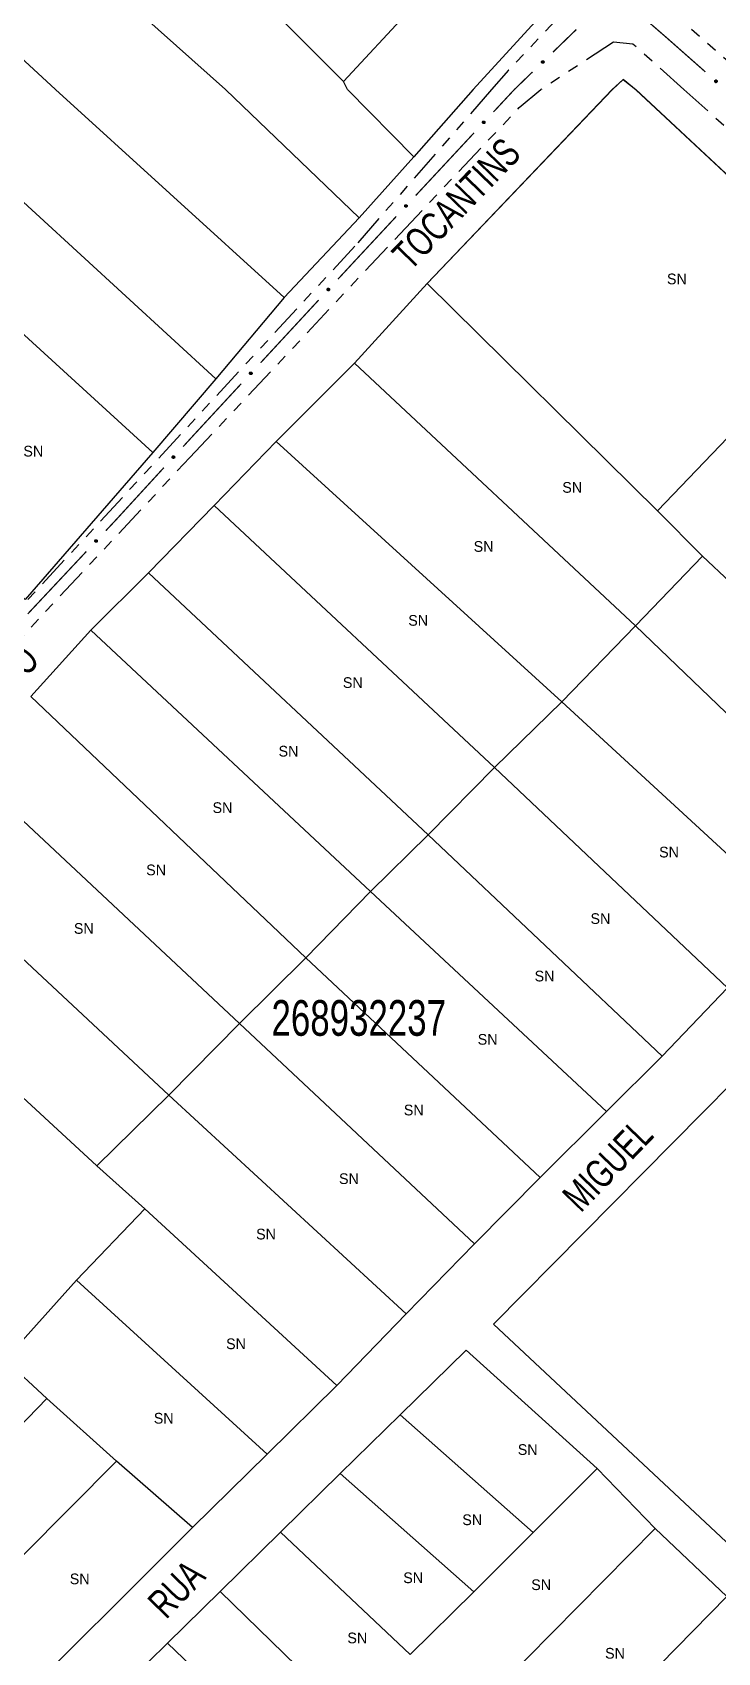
# Model space of a CAD drawing. Extents: x 207981 to 210201, y 4876477 to 4878908.
# Drawn here: x 208830 to 208926.1, y 4877688.4 to 4877915.5 of the extents above; entities that cross this region are included whole.
import ezdxf
from ezdxf.enums import TextEntityAlignment as Align

# ---------------------------------------------------------------- set-up
doc = ezdxf.new("R2010")
doc.units = 0
doc.header["$LTSCALE"] = 1.5
doc.header["$MEASUREMENT"] = 0
doc.linetypes.add('TRACO_25', pattern=[8, 3, -1, 1, -1, 1, -1])
for name, color, linetype in [('CD_MALHA_LOTES', 7, 'CONTINUOUS'), ('CD_TXT_QUADRA', 255, 'CONTINUOUS'), ('RU-QUADRA', 210, 'CONTINUOUS'), ('SV-EIXO-RUA-N-PAV', 6, 'CONTINUOUS'), ('SV-RUA-NAO-PAV', 7, 'CONTINUOUS'), ('SV-TXT-RUA-N-PAV', 7, 'CONTINUOUS'), ('Th_NmrPort', 1, 'CONTINUOUS')]:
    doc.layers.add(name, color=color, linetype=linetype)
doc.styles.add('ARIAL', font='ARIAL.SHX')

msp = doc.modelspace()

# ---------------------------------------------------------------- linework, layer by layer
at = {"layer": 'CD_MALHA_LOTES', "linetype": 'Continuous', "flags": 128}
for points in [[(208873.638364, 4877908.619722), (208842.60397, 4877939.654116)], [(208875.82, 4877889.52), (208857.09, 4877907.489778), (208831.34373, 4877930.499971)], [(208865.33, 4877878.35), (208833.250006, 4877907.490405), (208819.123832, 4877920.565659)], [(208902.027441, 4877918.655974), (208891.83296, 4877907.488865)], [(208873.638364, 4877908.619722), (208882.823831, 4877918.518623)], [(208855.74, 4877866.95), (208811.510002, 4877907.490976), (208807.989452, 4877911.513833)], [(208883.47, 4877898.06), (208874.180004, 4877907.489329), (208873.638364, 4877908.619722)], [(208891.83296, 4877907.488865), (208883.47, 4877898.06)], [(208885.34, 4877880.3), (208911.310991, 4877907.488354), (208912.83465, 4877908.893634), (208914.613866, 4877907.488267), (208946.13, 4877878.12)], [(208883.47, 4877898.06), (208875.82, 4877889.52)], [(208875.82, 4877889.52), (208865.33, 4877878.35)], [(208875.15, 4877869.13), (208885.34, 4877880.3)], [(208917.65, 4877848.44), (208885.34, 4877880.3)], [(208865.33, 4877878.35), (208855.74, 4877866.95)], [(208917.65, 4877848.44), (208946.13, 4877878.12)], [(208825.08, 4877876.55), (208846.89, 4877856.61)], [(208864.21, 4877858.18), (208875.15, 4877869.13)], [(208914.58, 4877832.32), (208875.15, 4877869.13)], [(208855.74, 4877866.95), (208846.89, 4877856.61)], [(208855.51, 4877849.19), (208864.21, 4877858.18)], [(208904.23, 4877821.68), (208864.21, 4877858.18)], [(208846.89, 4877856.61), (208828.98, 4877836)], [(208846.29, 4877839.74), (208855.51, 4877849.19)], [(208894.79, 4877812.46), (208855.51, 4877849.19)], [(208923.95, 4877842.07), (208917.65, 4877848.44)], [(208914.58, 4877832.32), (208923.95, 4877842.07)], [(208927.84, 4877838.47), (208923.95, 4877842.07)], [(208838.2, 4877831.72), (208846.29, 4877839.74)], [(208885.49, 4877803.02), (208846.29, 4877839.74)], [(208904.23, 4877821.68), (208914.58, 4877832.32)], [(208946.81, 4877801.37), (208914.58, 4877832.32)], [(208829.8, 4877822.43), (208838.2, 4877831.72)], [(208877.4, 4877795.07), (208838.2, 4877831.72)], [(208868.33, 4877785.78), (208829.8, 4877822.43)], [(208894.79, 4877812.46), (208904.23, 4877821.68)], [(208937.06, 4877791.47), (208904.23, 4877821.68)], [(208859.03, 4877776.56), (208820.51, 4877812.61)], [(208885.49, 4877803.02), (208894.79, 4877812.46)], [(208927.47, 4877781.58), (208894.79, 4877812.46)], [(208877.4, 4877795.07), (208885.49, 4877803.02)], [(208918.32, 4877771.98), (208885.49, 4877803.02)], [(208849.14, 4877766.51), (208810.76, 4877802.34)], [(208868.33, 4877785.78), (208877.4, 4877795.07)], [(208910.53, 4877764.26), (208877.4, 4877795.07)], [(208839.02, 4877756.62), (208801.09, 4877791.62)], [(208859.03, 4877776.56), (208868.33, 4877785.78)], [(208901.23, 4877754.97), (208868.33, 4877785.78)], [(208927.47, 4877781.58), (208918.32, 4877771.98)], [(208849.14, 4877766.51), (208859.03, 4877776.56)], [(208892.02, 4877745.68), (208859.03, 4877776.56)], [(208932.4, 4877772.56), (208894.67, 4877734.41)], [(208918.32, 4877771.98), (208910.53, 4877764.26)], [(208839.02, 4877756.62), (208849.14, 4877766.51)], [(208882.42, 4877735.86), (208849.14, 4877766.51)], [(208910.53, 4877764.26), (208901.23, 4877754.97)], [(208845.77, 4877750.62), (208839.02, 4877756.62)], [(208901.23, 4877754.97), (208892.02, 4877745.68)], [(208836.17, 4877740.58), (208845.77, 4877750.62)], [(208872.68, 4877725.81), (208845.77, 4877750.62)], [(208892.02, 4877745.68), (208882.42, 4877735.86)], [(208826.2, 4877729.41), (208836.17, 4877740.58)], [(208862.93, 4877716.22), (208836.17, 4877740.58)], [(208882.42, 4877735.86), (208872.68, 4877725.81)], [(208894.67, 4877734.41), (208970.02, 4877663.98)], [(208881.594473, 4877721.732102), (208890.82, 4877730.78)], [(208890.82, 4877730.78), (208909.21, 4877714.21)], [(208832.05, 4877724.01), (208826.2, 4877729.41)], [(208872.68, 4877725.81), (208862.93, 4877716.22)], [(208806.27, 4877697.4), (208832.05, 4877724.01)], [(208841.79, 4877715.24), (208832.05, 4877724.01)], [(208873.181356, 4877713.480973), (208881.594473, 4877721.732102)], [(208900.23, 4877705.24), (208881.594473, 4877721.732102)], [(208815.56, 4877688.86), (208841.79, 4877715.24)], [(208852.44, 4877705.95), (208841.79, 4877715.24)], [(208862.93, 4877716.22), (208852.44, 4877705.95)], [(208909.21, 4877714.21), (208900.23, 4877705.24)], [(208909.21, 4877714.21), (208917.33, 4877705.77)], [(208864.790585, 4877705.251759), (208873.181356, 4877713.480973)], [(208891.89, 4877696.9), (208873.181356, 4877713.480973)], [(208852.44, 4877705.95), (208825.6, 4877679.11)], [(208856.31983, 4877696.9441), (208864.790585, 4877705.251759)], [(208882.97, 4877688.14), (208864.790585, 4877705.251759)], [(208888.53, 4877676.65), (208917.33, 4877705.77)], [(208891.89, 4877696.9), (208900.23, 4877705.24)], [(208917.33, 4877705.77), (208927.37, 4877696.26)], [(208848.929373, 4877689.69594), (208856.31983, 4877696.9441)], [(208874.26, 4877679.53), (208856.31983, 4877696.9441)], [(208882.97, 4877688.14), (208891.89, 4877696.9)], [(208899.11, 4877667.4), (208927.37, 4877696.26)], [(208840.941176, 4877681.861549), (208848.929373, 4877689.69594)], [(208866.99, 4877672.43), (208848.929373, 4877689.69594)]]:
    msp.add_lwpolyline(points, dxfattribs=at)
at = {"layer": 'RU-QUADRA', "linetype": 'Continuous', "flags": 128}
for points in [[(208803.035965, 4877907.486837), (208807.989452, 4877911.513833), (208819.123832, 4877920.565659), (208831.34373, 4877930.499971), (208842.60397, 4877939.654116), (208851.967796, 4877947.145176), (208862.153916, 4877956.376843), (208902.027441, 4877918.655974), (208891.83296, 4877907.488865), (208883.47, 4877898.06), (208875.82, 4877889.52), (208865.33, 4877878.35), (208855.74, 4877866.95), (208846.89, 4877856.61), (208828.98, 4877836), (208806.64, 4877855.86), (208773.66, 4877885.24), (208796.9, 4877902.63)], [(208932.4, 4877772.56), (209006.99, 4877701.6), (208970.02, 4877663.98), (208894.67, 4877734.41)], [(208908.14, 4877602.96), (208899.05, 4877611.51), (208890.18, 4877619.95), (208879.55, 4877629.73), (208870.57, 4877638.28), (208860.53, 4877647.95), (208851.28, 4877656.93), (208833.17, 4877674.24), (208840.941176, 4877681.861549), (208848.929373, 4877689.69594), (208856.31983, 4877696.9441), (208864.790585, 4877705.251759), (208873.181356, 4877713.480973), (208881.594473, 4877721.732102), (208890.82, 4877730.78), (208909.21, 4877714.21), (208917.33, 4877705.77), (208927.37, 4877696.26), (208936.99, 4877687.07), (208947.36, 4877677.88), (208956.55, 4877669.11), (208965.95, 4877660.67), (208937.74, 4877632.08)]]:
    msp.add_lwpolyline(points, close=True, dxfattribs=at)
for points in [[(208946.13, 4877878.12), (208914.65, 4877907.43), (208912.83465, 4877908.893634), (208911.341981, 4877907.488353), (208885.34, 4877880.3), (208875.15, 4877869.13), (208864.21, 4877858.18), (208855.51, 4877849.19), (208846.29, 4877839.74), (208838.2, 4877831.72), (208829.8, 4877822.43)], [(208825.6, 4877679.11), (208852.44, 4877705.95), (208862.93, 4877716.22), (208872.68, 4877725.81), (208882.42, 4877735.86), (208892.02, 4877745.68), (208901.23, 4877754.97), (208910.53, 4877764.26), (208918.32, 4877771.98), (208927.47, 4877781.58)]]:
    msp.add_lwpolyline(points, dxfattribs=at)
at = {"layer": 'SV-EIXO-RUA-N-PAV', "const_width": 0.18}
for points in [[(208915.332023, 4877917.89639), (208918.357475, 4877915.279782)], [(208906.274386, 4877915.916864), (208903.010351, 4877912.756487)], [(208918.357475, 4877915.279782), (208918.784704, 4877914.910287)], [(208918.784704, 4877914.910287), (208924.36022, 4877909.991431)], [(208900.136661, 4877909.974058), (208897.981394, 4877907.887237)], [(208894.662169, 4877904.364329), (208897.387501, 4877907.292224)], [(208897.387501, 4877907.292224), (208897.575854, 4877907.494577)], [(208897.981394, 4877907.887237), (208897.575854, 4877907.494577)], [(208883.760843, 4877892.65275), (208891.936838, 4877901.436434)], [(208874.997234, 4877883.237776), (208881.035511, 4877889.724855)], [(208872.865909, 4877880.935237), (208874.903796, 4877883.136832)], [(208874.903796, 4877883.136832), (208874.997234, 4877883.237776)], [(208861.997182, 4877869.193399), (208870.148727, 4877877.999777)], [(208852.690081, 4877859.138636), (208859.28, 4877866.257939)], [(208851.136664, 4877857.443999), (208852.488113, 4877858.918307)], [(208852.488113, 4877858.918307), (208852.690081, 4877859.138636)], [(208841.814572, 4877847.274444), (208848.433765, 4877854.495382)], [(208840.306135, 4877845.667094), (208841.674764, 4877847.125468)], [(208841.674764, 4877847.125468), (208841.814572, 4877847.274444)], [(208829.357108, 4877834.000098), (208837.568879, 4877842.750345)]]:
    msp.add_lwpolyline(points, dxfattribs=at)
at = {"layer": 'SV-EIXO-RUA-N-PAV'}
for points in [[(208901.753302, 4877911.386133), (208901.753206, 4877911.337225), (208901.743122, 4877911.29521), (208901.724626, 4877911.262589), (208901.700765, 4877911.238024), (208901.673523, 4877911.215642), (208901.641079, 4877911.199136), (208901.601012, 4877911.188793), (208901.55195, 4877911.188545), (208901.509589, 4877911.201703), (208901.476636, 4877911.218126), (208901.449589, 4877911.241532), (208901.428289, 4877911.26836), (208901.412259, 4877911.302628), (208901.402173, 4877911.343335), (208901.403118, 4877911.392675), (208901.413286, 4877911.433797), (208901.432005, 4877911.46488), (208901.455708, 4877911.491923), (208901.483794, 4877911.51444), (208901.515735, 4877911.530459), (208901.556738, 4877911.540539), (208901.605424, 4877911.538962), (208901.646554, 4877911.529288), (208901.677893, 4877911.511011), (208901.703991, 4877911.487075), (208901.726772, 4877911.460025), (208901.744722, 4877911.428103), (208901.753302, 4877911.386133)], [(208925.825073, 4877908.845898), (208925.873837, 4877908.849644), (208925.916514, 4877908.842891), (208925.950488, 4877908.827014), (208925.976851, 4877908.805156), (208926.001303, 4877908.779757), (208926.020307, 4877908.74871), (208926.033765, 4877908.709579), (208926.037866, 4877908.660687), (208926.028075, 4877908.617424), (208926.014292, 4877908.583283), (208925.993082, 4877908.554481), (208925.96801, 4877908.53114), (208925.935107, 4877908.512467), (208925.895318, 4877908.499216), (208925.846056, 4877908.496282), (208925.804263, 4877908.503189), (208925.771805, 4877908.519409), (208925.742984, 4877908.540915), (208925.718331, 4877908.567145), (208925.699853, 4877908.597729), (208925.686583, 4877908.637814), (208925.684331, 4877908.686474), (208925.690744, 4877908.728237), (208925.706504, 4877908.760914), (208925.728316, 4877908.788811), (208925.753493, 4877908.813646), (208925.783907, 4877908.834048), (208925.825073, 4877908.845898)], [(208893.121033, 4877902.870213), (208893.118589, 4877902.91906), (208893.126478, 4877902.961542), (208893.143255, 4877902.99508), (208893.165809, 4877903.020851), (208893.191851, 4877903.044617), (208893.223394, 4877903.062785), (208893.26287, 4877903.075195), (208893.311854, 4877903.07799), (208893.354841, 4877903.067049), (208893.388601, 4877903.05236), (208893.416828, 4877903.03039), (208893.439491, 4877903.004704), (208893.45728, 4877902.971314), (208893.469466, 4877902.931187), (208893.471085, 4877902.881864), (208893.463065, 4877902.840269), (208893.445986, 4877902.808256), (208893.423719, 4877902.780019), (208893.39684, 4877902.756074), (208893.365774, 4877902.738418), (208893.32535, 4877902.726222), (208893.276647, 4877902.725269), (208893.23507, 4877902.732794), (208893.202825, 4877902.749419), (208893.175519, 4877902.771967), (208893.151364, 4877902.797798), (208893.131781, 4877902.828746), (208893.121033, 4877902.870213)], [(208882.219707, 4877891.158634), (208882.217263, 4877891.207481), (208882.225152, 4877891.249962), (208882.241929, 4877891.283501), (208882.264482, 4877891.309271), (208882.290525, 4877891.333038), (208882.322068, 4877891.351206), (208882.361544, 4877891.363616), (208882.410527, 4877891.366411), (208882.453515, 4877891.35547), (208882.487275, 4877891.340781), (208882.515501, 4877891.318811), (208882.538165, 4877891.293125), (208882.555954, 4877891.259735), (208882.56814, 4877891.219608), (208882.569758, 4877891.170285), (208882.561739, 4877891.12869), (208882.544659, 4877891.096677), (208882.522392, 4877891.06844), (208882.495514, 4877891.044495), (208882.464448, 4877891.026839), (208882.424023, 4877891.014643), (208882.375321, 4877891.01369), (208882.333744, 4877891.021215), (208882.301499, 4877891.03784), (208882.274193, 4877891.060388), (208882.250038, 4877891.086219), (208882.230455, 4877891.117166), (208882.219707, 4877891.158634)], [(208871.328933, 4877879.436842), (208871.326353, 4877879.485683), (208871.334123, 4877879.528186), (208871.350807, 4877879.561771), (208871.373289, 4877879.587604), (208871.399266, 4877879.611442), (208871.430758, 4877879.629698), (208871.470199, 4877879.642218), (208871.519175, 4877879.645149), (208871.562192, 4877879.634328), (208871.595993, 4877879.619733), (208871.624281, 4877879.597841), (208871.647016, 4877879.572218), (208871.664897, 4877879.538878), (208871.677194, 4877879.498785), (208871.67895, 4877879.449467), (208871.671047, 4877879.40785), (208871.654056, 4877879.375789), (208871.631868, 4877879.34749), (208871.605056, 4877879.323471), (208871.574039, 4877879.305729), (208871.533648, 4877879.29342), (208871.484949, 4877879.292332), (208871.443351, 4877879.299741), (208871.41106, 4877879.316277), (208871.383691, 4877879.338749), (208871.359465, 4877879.364512), (208871.339796, 4877879.395405), (208871.328933, 4877879.436842)], [(208860.460205, 4877867.695004), (208860.457626, 4877867.743844), (208860.465396, 4877867.786348), (208860.48208, 4877867.819932), (208860.504562, 4877867.845766), (208860.530539, 4877867.869604), (208860.562031, 4877867.88786), (208860.601472, 4877867.90038), (208860.650448, 4877867.903311), (208860.693465, 4877867.89249), (208860.727266, 4877867.877894), (208860.755553, 4877867.856003), (208860.778288, 4877867.83038), (208860.79617, 4877867.79704), (208860.808467, 4877867.756946), (208860.810223, 4877867.707628), (208860.802319, 4877867.666011), (208860.785329, 4877867.633951), (208860.76314, 4877867.605652), (208860.736329, 4877867.581632), (208860.705312, 4877867.56389), (208860.664921, 4877867.551582), (208860.616221, 4877867.550494), (208860.574624, 4877867.557903), (208860.542333, 4877867.574438), (208860.514964, 4877867.59691), (208860.490738, 4877867.622674), (208860.471068, 4877867.653567), (208860.460205, 4877867.695004)], [(208849.60698, 4877855.93816), (208849.604163, 4877855.986987), (208849.611727, 4877856.029528), (208849.628248, 4877856.063193), (208849.650604, 4877856.089135), (208849.676464, 4877856.113099), (208849.707868, 4877856.131508), (208849.747248, 4877856.144219), (208849.796208, 4877856.147388), (208849.839278, 4877856.136776), (208849.873149, 4877856.122345), (208849.901543, 4877856.100591), (208849.924402, 4877856.075078), (208849.942445, 4877856.041826), (208849.954937, 4877856.001792), (208849.956932, 4877855.952483), (208849.94923, 4877855.910829), (208849.932396, 4877855.878686), (208849.910345, 4877855.850279), (208849.88365, 4877855.82613), (208849.85272, 4877855.808238), (208849.812389, 4877855.795733), (208849.763695, 4877855.794409), (208849.722062, 4877855.801616), (208849.689691, 4877855.817995), (208849.662214, 4877855.840333), (208849.637863, 4877855.865979), (208849.618044, 4877855.896776), (208849.60698, 4877855.93816)], [(208838.758915, 4877844.179279), (208838.756671, 4877844.228136), (208838.764732, 4877844.270585), (208838.781647, 4877844.304054), (208838.804305, 4877844.329733), (208838.830445, 4877844.353393), (208838.862061, 4877844.371432), (208838.901588, 4877844.383681), (208838.950582, 4877844.386276), (208838.993524, 4877844.37516), (208839.027224, 4877844.360333), (208839.055361, 4877844.338248), (208839.07792, 4877844.312469), (208839.095572, 4877844.279008), (208839.107594, 4877844.238831), (208839.109011, 4877844.189502), (208839.100822, 4877844.14794), (208839.083612, 4877844.115997), (208839.06123, 4877844.087851), (208839.034254, 4877844.064016), (208839.003116, 4877844.046487), (208838.962642, 4877844.034456), (208838.913936, 4877844.033702), (208838.87239, 4877844.041396), (208838.840213, 4877844.058153), (208838.813, 4877844.080812), (208838.78895, 4877844.106741), (208838.769494, 4877844.137768), (208838.758915, 4877844.179279)]]:
    msp.add_lwpolyline(points, close=True, dxfattribs=at)
for points in [[(208901.556738, 4877911.540539), (208901.402173, 4877911.343335)], [(208901.515735, 4877911.530459), (208901.403118, 4877911.392675)], [(208901.533935, 4877911.529959), (208901.407896, 4877911.373735)], [(208901.579387, 4877911.535981), (208901.409047, 4877911.325467)], [(208901.605424, 4877911.538962), (208901.412259, 4877911.302628)], [(208901.497088, 4877911.518974), (208901.412471, 4877911.41805)], [(208901.483794, 4877911.51444), (208901.413286, 4877911.433797)], [(208901.623733, 4877911.533335), (208901.422942, 4877911.289538)], [(208901.646554, 4877911.529288), (208901.428289, 4877911.26836)], [(208901.659195, 4877911.518288), (208901.440758, 4877911.257406)], [(208901.677893, 4877911.511011), (208901.449589, 4877911.241532)], [(208901.688775, 4877911.497546), (208901.462558, 4877911.232929)], [(208901.703991, 4877911.487075), (208901.476636, 4877911.218126)], [(208901.713423, 4877911.470129), (208901.497927, 4877911.212094)], [(208901.726772, 4877911.460025), (208901.509589, 4877911.201703)], [(208901.73225, 4877911.440875), (208901.534369, 4877911.197996)], [(208901.744722, 4877911.428103), (208901.55195, 4877911.188545)], [(208901.747157, 4877911.407825), (208901.577704, 4877911.192472)], [(208901.753302, 4877911.386133), (208901.601012, 4877911.188793)], [(208901.752167, 4877911.359495), (208901.626066, 4877911.199411)], [(208901.753206, 4877911.337225), (208901.641079, 4877911.199136)], [(208901.747561, 4877911.31325), (208901.662975, 4877911.214256)], [(208901.743122, 4877911.29521), (208901.673523, 4877911.215642)], [(208925.684331, 4877908.686474), (208925.935107, 4877908.512467)], [(208925.686583, 4877908.637814), (208925.895318, 4877908.499216)], [(208925.688502, 4877908.705168), (208925.947318, 4877908.524146)], [(208925.689348, 4877908.660751), (208925.912591, 4877908.507472)], [(208925.690744, 4877908.728237), (208925.96801, 4877908.53114)], [(208925.698921, 4877908.615913), (208925.864563, 4877908.502533)], [(208925.699853, 4877908.597729), (208925.846056, 4877908.496282)], [(208925.700718, 4877908.741702), (208925.977951, 4877908.544431)], [(208925.706504, 4877908.760914), (208925.993082, 4877908.554481)], [(208925.712767, 4877908.580042), (208925.820025, 4877908.503613)], [(208925.718331, 4877908.567145), (208925.804263, 4877908.503189)], [(208925.719072, 4877908.77282), (208926.00064, 4877908.568086)], [(208925.728316, 4877908.788811), (208926.014292, 4877908.583283)], [(208925.744469, 4877908.799545), (208926.018633, 4877908.604982)], [(208925.753493, 4877908.813646), (208926.028075, 4877908.617424)], [(208925.772153, 4877908.820612), (208926.029825, 4877908.642418)], [(208925.783907, 4877908.834048), (208926.037866, 4877908.660687)], [(208925.803931, 4877908.838068), (208926.031928, 4877908.686054)], [(208925.825073, 4877908.845898), (208926.033765, 4877908.709579)], [(208925.851718, 4877908.846859), (208926.021211, 4877908.733721)], [(208925.873837, 4877908.849644), (208926.020307, 4877908.74871)], [(208925.898182, 4877908.8459), (208926.003514, 4877908.76935)], [(208925.916514, 4877908.842891), (208926.001303, 4877908.779757)], [(208893.118589, 4877902.91906), (208893.223394, 4877903.062785)], [(208893.120783, 4877902.896874), (208893.238402, 4877903.06329)], [(208893.121033, 4877902.870213), (208893.26287, 4877903.075195)], [(208893.122982, 4877902.943296), (208893.202314, 4877903.046549)], [(208893.126478, 4877902.961542), (208893.191851, 4877903.044617)], [(208893.128296, 4877902.848869), (208893.286338, 4877903.072731)], [(208893.131781, 4877902.828746), (208893.311854, 4877903.07799)], [(208893.144899, 4877902.816638), (208893.329902, 4877903.069465)], [(208893.151364, 4877902.797798), (208893.354841, 4877903.067049)], [(208893.16522, 4877902.788401), (208893.367027, 4877903.057278)], [(208893.175519, 4877902.771967), (208893.388601, 4877903.05236)], [(208893.191258, 4877902.762301), (208893.403429, 4877903.038307)], [(208893.202825, 4877902.749419), (208893.416828, 4877903.03039)], [(208893.221875, 4877902.743123), (208893.42647, 4877903.014996)], [(208893.23507, 4877902.732794), (208893.439491, 4877903.004704)], [(208893.25807, 4877902.729938), (208893.445931, 4877902.983832)], [(208893.276647, 4877902.725269), (208893.45728, 4877902.971314)], [(208893.302495, 4877902.729598), (208893.461673, 4877902.948674)], [(208893.32535, 4877902.726222), (208893.469466, 4877902.931187)], [(208893.347572, 4877902.737972), (208893.465329, 4877902.90053)], [(208893.365774, 4877902.738418), (208893.471085, 4877902.881864)], [(208893.383799, 4877902.750856), (208893.463062, 4877902.856037)], [(208893.39684, 4877902.756074), (208893.463065, 4877902.840269)], [(208882.217263, 4877891.207481), (208882.322068, 4877891.351206)], [(208882.219457, 4877891.185295), (208882.337076, 4877891.351711)], [(208882.219707, 4877891.158634), (208882.361544, 4877891.363616)], [(208882.221655, 4877891.231717), (208882.300987, 4877891.33497)], [(208882.225152, 4877891.249962), (208882.290525, 4877891.333038)], [(208882.22697, 4877891.13729), (208882.385012, 4877891.361152)], [(208882.230455, 4877891.117166), (208882.410527, 4877891.366411)], [(208882.243572, 4877891.105059), (208882.428575, 4877891.357886)], [(208882.250038, 4877891.086219), (208882.453515, 4877891.35547)], [(208882.263894, 4877891.076822), (208882.4657, 4877891.345699)], [(208882.274193, 4877891.060388), (208882.487275, 4877891.340781)], [(208882.289932, 4877891.050722), (208882.502103, 4877891.326728)], [(208882.301499, 4877891.03784), (208882.515501, 4877891.318811)], [(208882.320549, 4877891.031544), (208882.525144, 4877891.303417)], [(208882.333744, 4877891.021215), (208882.538165, 4877891.293125)], [(208882.356744, 4877891.018358), (208882.544605, 4877891.272253)], [(208882.375321, 4877891.01369), (208882.555954, 4877891.259735)], [(208882.401168, 4877891.018019), (208882.560347, 4877891.237094)], [(208882.424023, 4877891.014643), (208882.56814, 4877891.219608)], [(208882.446246, 4877891.026393), (208882.564003, 4877891.188951)], [(208882.464448, 4877891.026839), (208882.569758, 4877891.170285)], [(208882.482473, 4877891.039277), (208882.561735, 4877891.144458)], [(208882.495514, 4877891.044495), (208882.561739, 4877891.12869)], [(208871.326353, 4877879.485683), (208871.430758, 4877879.629698)], [(208871.328608, 4877879.463503), (208871.445764, 4877879.630245)], [(208871.328933, 4877879.436842), (208871.470199, 4877879.642218)], [(208871.330678, 4877879.509931), (208871.409722, 4877879.613404)], [(208871.334123, 4877879.528186), (208871.399266, 4877879.611442)], [(208871.336255, 4877879.415519), (208871.493674, 4877879.63982)], [(208871.339796, 4877879.395405), (208871.519175, 4877879.645149)], [(208871.352947, 4877879.383334), (208871.537246, 4877879.636674)], [(208871.359465, 4877879.364512), (208871.562192, 4877879.634328)], [(208871.373347, 4877879.355154), (208871.574405, 4877879.624591)], [(208871.383691, 4877879.338749), (208871.595993, 4877879.619733)], [(208871.399457, 4877879.329126), (208871.61086, 4877879.605721)], [(208871.41106, 4877879.316277), (208871.624281, 4877879.597841)], [(208871.430127, 4877879.310033), (208871.633966, 4877879.582474)], [(208871.443351, 4877879.299741), (208871.647016, 4877879.572218)], [(208871.466359, 4877879.296949), (208871.653514, 4877879.551365)], [(208871.484949, 4877879.292332), (208871.664897, 4877879.538878)], [(208871.510784, 4877879.296733), (208871.669353, 4877879.51625)], [(208871.533648, 4877879.29342), (208871.677194, 4877879.498785)], [(208871.555838, 4877879.305232), (208871.673143, 4877879.468117)], [(208871.574039, 4877879.305729), (208871.67895, 4877879.449467)], [(208871.592029, 4877879.318216), (208871.670999, 4877879.423618)], [(208871.605056, 4877879.323471), (208871.671047, 4877879.40785)], [(208860.457626, 4877867.743844), (208860.562031, 4877867.88786)], [(208860.459881, 4877867.721665), (208860.577037, 4877867.888406)], [(208860.460205, 4877867.695004), (208860.601472, 4877867.90038)], [(208860.461951, 4877867.768093), (208860.540995, 4877867.871565)], [(208860.465396, 4877867.786348), (208860.530539, 4877867.869604)], [(208860.467528, 4877867.673681), (208860.624946, 4877867.897981)], [(208860.471068, 4877867.653567), (208860.650448, 4877867.903311)], [(208860.48422, 4877867.641496), (208860.668519, 4877867.894836)], [(208860.490738, 4877867.622674), (208860.693465, 4877867.89249)], [(208860.50462, 4877867.613316), (208860.705678, 4877867.882753)], [(208860.514964, 4877867.59691), (208860.727266, 4877867.877894)], [(208860.53073, 4877867.587288), (208860.742133, 4877867.863883)], [(208860.542333, 4877867.574438), (208860.755553, 4877867.856003)], [(208860.5614, 4877867.568195), (208860.765239, 4877867.840636)], [(208860.574624, 4877867.557903), (208860.778288, 4877867.83038)], [(208860.597632, 4877867.55511), (208860.784786, 4877867.809526)], [(208860.616221, 4877867.550494), (208860.79617, 4877867.79704)], [(208860.642057, 4877867.554895), (208860.800626, 4877867.774411)], [(208860.664921, 4877867.551582), (208860.808467, 4877867.756946)], [(208860.687111, 4877867.563393), (208860.804416, 4877867.726279)], [(208860.705312, 4877867.56389), (208860.810223, 4877867.707628)], [(208860.723302, 4877867.576378), (208860.802272, 4877867.681779)], [(208860.736329, 4877867.581632), (208860.802319, 4877867.666011)], [(208849.604163, 4877855.986987), (208849.707868, 4877856.131508)], [(208849.606526, 4877855.964819), (208849.722871, 4877856.132127)], [(208849.60698, 4877855.93816), (208849.747248, 4877856.144219)], [(208849.60837, 4877856.011256), (208849.686911, 4877856.115111)], [(208849.611727, 4877856.029528), (208849.676464, 4877856.113099)], [(208849.614405, 4877855.916873), (208849.770733, 4877856.141934)], [(208849.618044, 4877855.896776), (208849.796208, 4877856.147388)], [(208849.631254, 4877855.884769), (208849.814321, 4877856.139001)], [(208849.637863, 4877855.865979), (208849.839278, 4877856.136776)], [(208849.65179, 4877855.856688), (208849.851538, 4877856.127098)], [(208849.662214, 4877855.840333), (208849.873149, 4877856.122345)], [(208849.678026, 4877855.830787), (208849.888084, 4877856.108406)], [(208849.689691, 4877855.817995), (208849.901543, 4877856.100591)], [(208849.708789, 4877855.811844), (208849.911303, 4877856.085271)], [(208849.722062, 4877855.801616), (208849.924402, 4877856.075078)], [(208849.745084, 4877855.798935), (208849.931001, 4877856.054257)], [(208849.763695, 4877855.794409), (208849.942445, 4877856.041826)], [(208849.789509, 4877855.798935), (208849.947011, 4877856.019219)], [(208849.812389, 4877855.795733), (208849.954937, 4877856.001792)], [(208849.834522, 4877855.807653), (208849.951034, 4877855.971105)], [(208849.85272, 4877855.808238), (208849.956932, 4877855.952483)], [(208849.870649, 4877855.820813), (208849.949106, 4877855.926596)], [(208849.88365, 4877855.82613), (208849.94923, 4877855.910829)], [(208838.756671, 4877844.228136), (208838.862061, 4877844.371432)], [(208838.758774, 4877844.205941), (208838.877071, 4877844.371875)], [(208838.758915, 4877844.179279), (208838.901588, 4877844.383681)], [(208838.761162, 4877844.252354), (208838.840914, 4877844.355282)], [(208838.764732, 4877844.270585), (208838.830445, 4877844.353393)], [(208838.766091, 4877844.157906), (208838.925045, 4877844.381121)], [(208838.769494, 4877844.137768), (208838.950582, 4877844.386276)], [(208838.782562, 4877844.125607), (208838.968595, 4877844.377677)], [(208838.78895, 4877844.106741), (208838.993524, 4877844.37516)], [(208838.802768, 4877844.097288), (208839.00567, 4877844.365339)], [(208838.813, 4877844.080812), (208839.027224, 4877844.360333)], [(208838.828699, 4877844.071082), (208839.041995, 4877844.34622)], [(208838.840213, 4877844.058153), (208839.055361, 4877844.338248)], [(208838.859238, 4877844.051779), (208839.064941, 4877844.322815)], [(208838.87239, 4877844.041396), (208839.07792, 4877844.312469)], [(208838.895379, 4877844.038446), (208839.084274, 4877844.291572)], [(208838.913936, 4877844.033702), (208839.095572, 4877844.279008)], [(208838.939801, 4877844.037925), (208839.099873, 4877844.256349)], [(208838.962642, 4877844.034456), (208839.107594, 4877844.238831)], [(208838.984913, 4877844.046115), (208839.103332, 4877844.208192)], [(208839.003116, 4877844.046487), (208839.109011, 4877844.189502)], [(208839.021192, 4877844.058851), (208839.100883, 4877844.163708)], [(208839.034254, 4877844.064016), (208839.100822, 4877844.14794)]]:
    msp.add_lwpolyline(points, dxfattribs=at)
at = {"layer": 'SV-RUA-NAO-PAV', "linetype": 'TRACO_25'}
for points in [[(208931.976245, 4877907.487811, 4.26101), (208930.327626, 4877909.036864, 4.26101), (208874.779371, 4877957.441188, 4.236023), (208867.940374, 4877961.931106, 4.236023), (208865.014444, 4877957.883959, 4.236023), (208892.679982, 4877934.920135, 4.036123), (208904.984732, 4877921.777199, 3.961161), (208905.054128, 4877918.949227, 3.961161), (208896.778685, 4877910.214832, 3.811236), (208894.395282, 4877907.488798, 3.811236)], [(208921.375043, 4877907.488089, 4.011136), (208914.225147, 4877913.847372, 4.011136), (208911.469848, 4877914.131414, 4.011136), (208901.30528, 4877907.488617, 3.886199)], [(208894.395282, 4877907.488798, 3.811236), (208875.220783, 4877885.557829, 3.811236), (208828.235331, 4877834.769169, 4.211035), (208827.011966, 4877834.311386, 4.236023), (208821.890547, 4877836.533751, 4.236023), (208804.873749, 4877850.599919, 4.236023), (208793.663825, 4877861.23008, 4.236023), (208776.095695, 4877877.429265, 4.236023), (208766.969393, 4877885.186621, 4.236023)], [(208794.57029, 4877793.194371, 3.736274), (208809.304671, 4877810.252874, 4.061111), (208852.070017, 4877855.910435, 4.335973), (208881.591669, 4877887.297593, 3.561362), (208898.249887, 4877904.967859, 3.886199), (208901.30528, 4877907.488617, 3.886199)], [(208921.375043, 4877907.488089, 4.011136), (208985.847464, 4877850.144829, 5.185545), (209023.856104, 4877814.767998, 5.610332), (209041.33236, 4877799.087997, 5.785244), (209057.001385, 4877784.211225, 5.83966), (209108.353467, 4877738.10866, 5.789757), (209135.2841, 4877713.515107, 5.939467), (209144.577248, 4877702.73784, 6.064226), (209155.730616, 4877688.918036, 6.737922), (209165.82614, 4877672.070304, 7.611233), (209172.470142, 4877657.897039, 8.060364), (209180.117971, 4877645.156256, 8.73406), (209206.039233, 4877611.903746, 10.380875), (209240.903252, 4877567.969414, 11.877978), (209274.89281, 4877525.126324, 13.200419)]]:
    msp.add_polyline3d(points, dxfattribs=at)

# ---------------------------------------------------------------- texts
at = {"layer": 'CD_TXT_QUADRA', "style": 'ARIAL', "width": 0.7}
msp.add_text('268932237', height=5, dxfattribs=at).set_placement((208863.534876, 4877774.858888))
at = {"layer": 'SV-TXT-RUA-N-PAV', "style": 'ARIAL', "width": 0.7}
for s, rotation, p in [('TOCANTINS', 46, (208883.03325, 4877882.00358)), ('FRANCISCO', 49, (208816.112916, 4877809.997301)), ('MIGUEL', 46, (208906.898688, 4877749.941759)), ('RUA', 46, (208848.754052, 4877692.960016))]:
    msp.add_text(s, height=4, rotation=rotation, dxfattribs=at).set_placement(p)
at = {"layer": 'Th_NmrPort', "color": 1}
for p in [(208918.987601, 4877880.959332), (208828.736667, 4877856.81), (208904.309799, 4877851.732089), (208891.879799, 4877843.452089), (208882.709799, 4877833.092089), (208873.539799, 4877824.372089), (208864.519799, 4877814.752089), (208855.269799, 4877806.842089), (208917.887626, 4877800.608382), (208845.959799, 4877798.112089), (208908.267626, 4877791.288382), (208835.821788, 4877789.904835), (208900.427626, 4877783.228382), (208892.447626, 4877774.358382), (208882.087626, 4877764.448382), (208872.997626, 4877754.828382), (208861.37473, 4877747.05551), (208857.167626, 4877731.678382), (208847.02473, 4877721.24551), (208898.064327, 4877716.853903), (208890.289139, 4877707.008096), (208835.242472, 4877698.723843), (208882.009139, 4877698.878096), (208899.957897, 4877697.909268), (208874.169139, 4877690.448096), (208910.307897, 4877688.299268)]:
    msp.add_text('SN', height=1.5, dxfattribs=at).set_placement(p, align=Align.MIDDLE_LEFT)

doc.saveas('drawing.dxf')
